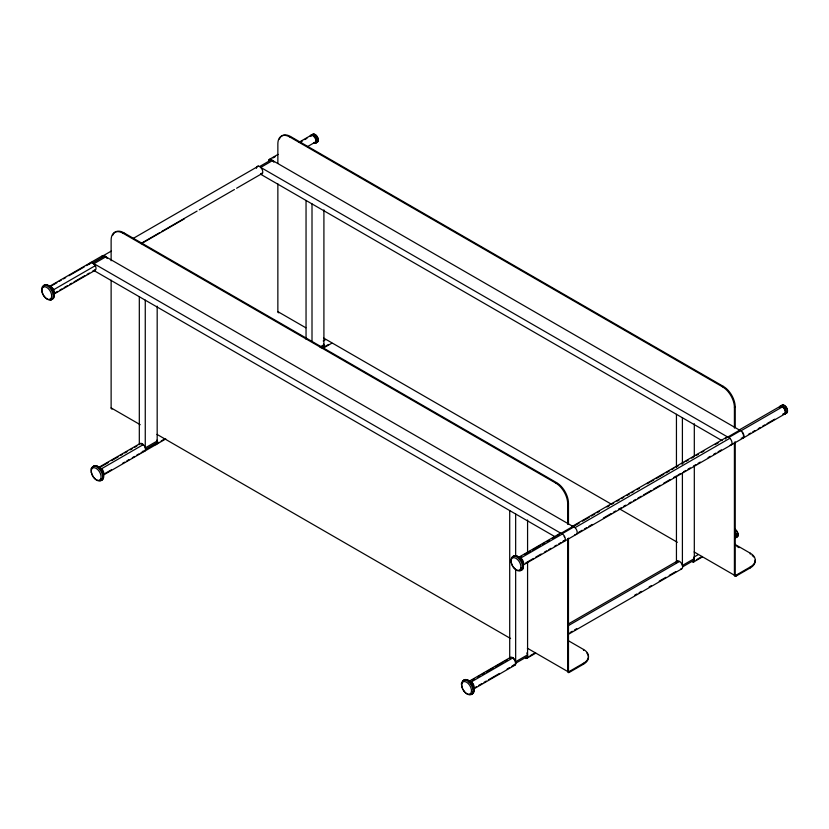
<?xml version="1.0" encoding="UTF-8"?>
<svg xmlns="http://www.w3.org/2000/svg" width="829" height="829" viewBox="0 0 829 829"><rect width="100%" height="100%" fill="white"/><g stroke="black" fill="none" stroke-linecap="round" stroke-linejoin="round"><path stroke-width="1.24" d="M734.877 529.348A4.601 2.653 60 0 1 738.028 534.467L736.225 535.524M784.555 408.542L786.42 407.453M315.362 137.728L315.02 137.966A3.876 2.238 60 0 0 313.175 136.101M91.957 468.022L92.402 467.763A8.135 4.694 60 0 0 92.278 468.147M462.064 683.22L461.618 683.479A1.119 0.715 5.5 0 0 461.629 684.485A8.124 4.694 60 0 1 467.028 680.671A8.124 4.694 60 0 1 473.069 690.339A8.124 4.694 60 0 1 467.784 694.339M530.032 655.78L535.596 652.558M570.062 632.537L572.29 631.242M574.507 629.957L576.735 628.662M572.528 526.954L579.212 523.089M582.549 521.161L589.232 517.286M591.46 516.001L594.797 514.073M597.025 512.778L599.253 511.493M607.046 506.985L609.274 505.69M611.501 504.405L613.729 503.12M617.066 501.182L619.294 499.897M621.522 498.612L623.75 497.317M627.087 495.39L629.315 494.094M631.543 492.809L633.77 491.524M637.107 489.587L639.335 488.302M647.128 483.794L649.356 482.499M653.521 489.151L660.195 485.286M663.542 483.359L670.215 479.494M673.562 477.556L675.79 476.271M678.018 474.986L680.236 473.691M683.583 471.763L685.811 470.468M688.039 469.183L690.256 467.898M693.604 465.96L695.832 464.675M698.059 463.39L700.277 462.095M708.08 457.587L710.298 456.302M713.645 454.365L715.873 453.08M718.101 451.784L721.437 449.857M111.127 260.772L111.127 240.12A16.839 9.72 60 0 1 123.034 233.25L123.832 232.783L556.56 482.623A16.839 9.72 60 0 1 568.466 503.244L568.466 523.897M277.86 163.22L277.86 143.852A16.839 9.72 60 0 1 289.777 136.982L290.564 136.526L723.292 386.355A16.839 9.72 60 0 1 735.199 406.977L735.199 427.629M49.802 286.192L90.382 262.752M90.537 262.638L102.454 255.757M269.27 159.448L278.047 154.381M298.886 142.35L310.948 135.376M103.594 255.519L111.283 251.083M133.241 238.4L258.43 166.132M50.3 286.513L56.88 282.72M59.077 281.445L61.273 280.181M63.46 278.917L65.657 277.653M68.952 275.746L84.309 266.886M86.496 265.612L89.791 263.715M272.948 157.976L275.135 156.712M300.367 142.142L302.564 140.878M304.751 139.614L306.948 138.35M92.858 262.814L104.775 255.933M259.601 166.546L271.508 159.676M53.667 289.704L95.356 265.643M307.58 146.578L316.346 141.51M55.346 292.678L57.543 291.414M59.74 290.14L61.926 288.875M64.123 287.611L67.418 285.715M69.605 284.44L71.802 283.176M73.999 281.912L84.962 275.58M87.159 274.316L89.356 273.042M92.641 271.145L94.838 269.881M141.085 243.405L159.748 232.628M161.945 231.353L197.084 211.074M199.281 209.799L234.42 189.52M236.617 188.245L260.772 174.297A4.487 2.591 60 0 0 262.689 171.157A4.487 2.591 60 0 0 259.259 166.37A4.487 2.591 60 0 0 256.43 168.328M53.657 294.274L95.335 270.202M141.272 243.716L184.401 218.815M140.049 443.546L98.371 467.608A4.487 2.591 60 0 1 102.672 469.908A4.487 2.591 60 0 1 103.128 475.193M101.77 466.302L108.361 462.509M111.646 460.603L118.226 456.81M120.423 455.535L122.619 454.271M124.806 453.007L127.003 451.743M130.298 449.836L132.495 448.572M134.681 447.308L136.878 446.043M101.666 468.665L143.344 444.593M323.227 340.957L325.424 339.693M319.942 347.03L323.911 344.74L323.911 209.872M145.469 449.277L157.375 442.396M321.134 347.848L324.108 346.128M156.785 443.494L158.981 442.23M161.178 440.966L164.474 439.059M102.723 474.799L111.5 469.742M122.464 463.401L124.661 462.136M126.858 460.872L129.055 459.608M132.339 457.701L134.536 456.437M136.733 455.173L138.92 453.909M141.117 452.634L144.412 450.738M324.066 347.019L328.46 344.491M102.837 475.4L165.779 438.935M324.17 347.61L331.849 343.175M123.034 233.25L555.762 483.079L556.56 482.623M289.777 136.982L722.494 386.811L723.292 386.355M567.668 524.353L567.668 503.711L568.466 503.244M734.411 428.085L734.411 407.443L735.199 406.977M559.855 533.524L518.166 557.585A4.487 2.591 60 0 1 522.653 560.135A4.487 2.591 60 0 1 522.695 565.347L784.752 414.044M726.473 437.329L571.647 526.726A4.487 2.591 60 0 1 576.715 530.125A4.487 2.591 60 0 1 574.88 534.55M739.551 429.764L780.141 406.334M519.41 557.523L521.607 556.259M524.902 554.363L530.384 551.192M532.581 549.928L540.259 545.492M542.456 544.228L544.643 542.964M546.839 541.689L549.036 540.425M552.321 538.529L554.518 537.254M556.715 535.99L558.901 534.726M562.114 533.731L574.02 526.861M728.846 437.463L740.763 430.593M520.757 558.01L562.445 533.949M741.033 430.759L782.721 406.697M575.057 527.648L729.883 438.261M523.586 563.668L522.674 564.176M525.824 562.87L533.503 558.435M535.7 557.171L541.182 554.01M544.477 552.104L546.674 550.839M548.86 549.575L551.057 548.311M554.352 546.404L556.539 545.14M558.736 543.876L560.932 542.601M748.39 434.375L750.577 433.101M752.773 431.836L754.97 430.572M758.255 428.676L760.452 427.401M762.649 426.137L764.846 424.873M767.032 423.609L774.711 419.173M510.426 657.407L468.737 681.469A4.487 2.591 60 0 1 472.965 683.604A4.487 2.591 60 0 1 473.701 688.837M567.782 624.289L677.272 561.078M472.188 680.143L474.375 678.878M477.67 676.982L479.867 675.708M482.053 674.443L484.25 673.179M486.447 671.915L493.027 668.112M495.224 666.848L502.902 662.412M505.089 661.148L507.286 659.884M568.642 625.46L679.552 561.43M471.338 681.894L513.016 657.832A4.487 2.591 60 0 1 515.856 662.951A4.487 2.591 60 0 1 513.338 665.252M693.769 557.192L698.153 554.663M515.866 663.117L527.772 656.247M682.599 566.849L694.515 559.979M474.157 687.562L472.965 688.101M474.209 688.029L476.406 686.764M478.592 685.49L481.887 683.593M484.084 682.329L486.271 681.055M488.468 679.79L499.441 673.459M507.12 669.024L509.307 667.759M511.503 666.495L513.7 665.231M696.661 559.606L702.142 556.446M473.266 689.231L514.954 665.169M526.747 658.35L535.596 653.242M568.777 634.081L681.583 568.963M693.376 562.135L702.153 557.067M567.855 640.423L583.554 649.48A16.839 9.72 0 0 1 583.554 663.231L569.254 671.49A1.119 0.653 -60 0 1 568.466 671.024L567.668 671.49L527.389 648.226M755.157 560.166A16.839 9.72 0 0 1 750.286 567.886L735.997 576.134A2.249 1.295 -60 0 1 734.411 575.222L735.199 574.766A1.119 0.653 -60 0 0 735.997 575.222L750.286 566.974A16.839 9.72 0 0 0 750.286 553.212L734.598 544.156M567.668 538.549L567.668 671.49A2.249 1.295 -60 0 0 569.254 672.402L583.554 664.153A16.839 9.72 0 0 0 586.901 653.169M650.464 481.856L653.812 479.929M656.04 478.654L663.842 474.157M666.07 472.872L669.417 470.945M671.645 469.66L673.873 468.375M676.101 467.09L678.329 465.815M681.666 463.888L683.904 462.603M686.132 461.318L688.36 460.033M691.697 458.105L693.925 456.82M696.153 455.535L698.381 454.251M701.728 452.333L703.956 451.049M715.106 444.624L718.442 442.696M578.86 532.166L582.196 530.239M584.424 528.954L586.663 527.669M588.891 526.384L592.227 524.467M603.377 518.042L611.17 513.545M613.398 512.27L615.636 510.985M618.973 509.058L621.201 507.773M623.429 506.488L625.657 505.203M629.004 503.276L631.232 501.991M633.46 500.706L635.688 499.431M637.915 498.146L641.263 496.219M643.491 494.934L651.293 490.436M634.662 595.232L636.89 593.947M639.128 592.662L641.356 591.388M649.169 586.901L651.397 585.626M659.21 581.139L665.905 577.295M669.252 575.378L675.946 571.533M315.714 143.044L317.476 141.863M260.71 174.287L722.142 440.696M736.836 546.363L739.074 547.658M277.86 183.862L277.86 311.631L305.839 327.787M323.745 338.118L611.325 504.156M619.149 508.674L677.345 542.27M694.122 551.959L735.997 576.134L735.997 575.222M555.409 536.964L93.967 270.555A4.487 2.591 60 0 0 94.931 264.897A4.487 2.591 60 0 0 89.75 263.943M111.127 280.129L111.127 407.899L140.215 424.697M157.002 434.386L510.602 638.537M312.834 134.412L310.948 135.469M45.916 285.642L44.984 284.865L43.947 285.404A1.119 0.912 71.4 0 0 43.657 286.865M522.55 565.295L523.451 566.963L522.477 567.575A1.119 0.715 5.5 0 1 520.902 567.471M738.079 534.436L738.111 534.487A4.601 2.653 60 0 1 735.655 537.171M473.856 690.422L473.048 691.459A1.119 0.715 5.5 0 1 471.473 691.365M103.179 477.825L102.35 478.965A1.119 0.829 20.5 0 1 100.817 478.675M52.051 298.637L51.077 299.922A1.119 0.912 71.4 0 1 49.802 299.373M750.286 553.212L750.286 554.135M750.286 566.974L750.286 567.886M735.199 441.826L735.199 574.766M734.411 442.282L734.411 575.222M694.308 423.723L694.308 455.836M694.308 466.105L694.308 558.591L682.402 565.461L682.402 472.986M682.402 417.754L682.402 463.991M676.443 414.313L676.443 466.976M676.443 475.97L676.443 562.021M583.554 649.48L583.554 650.402M583.554 663.231L583.554 664.153M569.254 671.49L569.254 672.402M568.466 538.094L568.466 671.024M527.576 519.99L527.576 553.389M527.576 562.373L527.576 654.848L515.659 661.729L515.659 569.254M515.659 514.021L515.659 556.404M509.711 510.581L509.711 658.288M312.005 203.903L312.005 341.341M306.046 200.473L306.046 339.185M157.178 306.139L157.178 441.007L145.262 447.878L145.262 300.171M139.313 296.73L139.313 444.448M49.201 286.533A4.487 2.591 60 0 1 53.564 289.497A4.487 2.591 60 0 1 53.398 294.45M49.429 286.958A4.487 2.591 60 0 1 52.559 289.59A4.487 2.591 60 0 1 53.47 293.673M51.854 289.932A3.927 2.269 60 0 1 52.165 290.502M52.673 291.974A3.927 2.269 60 0 1 52.724 292.264M43.491 286.264A8 4.622 60 0 1 52.59 289.767A8 4.622 60 0 1 51.015 299.352M41.875 290.699A8.124 4.694 60 0 1 46.6 285.591A8.124 4.694 60 0 1 53.211 295.145A8.124 4.694 60 0 1 47.999 299.559M47.585 299.331A8.124 4.694 60 0 1 43.73 295.476M43.429 294.969A8.124 4.694 60 0 1 42.88 293.912M42.642 293.383A8.124 4.694 60 0 1 42.258 292.295M43.077 286.554A8.135 4.694 60 0 1 52.341 289.59A8.135 4.694 60 0 1 50.911 299.58M90.889 263.083A3.927 2.269 60 0 1 92.682 263.176M93.345 263.601A3.927 2.269 60 0 1 95.045 265.746M50.341 287A3.927 2.269 60 0 1 50.994 287.238M51.667 287.663A3.927 2.269 60 0 1 52.31 288.264M52.88 288.989A3.927 2.269 60 0 1 53.357 289.808M738.577 430.334A4.487 2.591 60 0 1 743.623 434.313A4.487 2.591 60 0 1 741.199 438.137M725.852 438.209A4.487 2.591 60 0 1 731.002 439.681A4.487 2.591 60 0 1 730.121 445.225M725.686 439.059A4.487 2.591 60 0 1 725.738 438.593M268.513 160.391A4.487 2.591 60 0 1 273.881 162.266M278.845 312.761A2.249 1.295 -60 0 1 277.86 311.631M722.494 386.811A16.839 9.72 60 0 1 734.411 407.443M279.373 139.106A16.839 9.72 60 0 1 290.564 136.526M752.172 555.43A16.839 9.72 0 0 1 753.644 556.901M676.246 563.046A4.487 2.591 60 0 1 679.138 561.202A4.487 2.591 60 0 1 682.526 566A4.487 2.591 60 0 1 680.526 569.098M694.049 557.803A4.487 2.591 60 0 1 692.785 562.249M323.652 343.962A4.487 2.591 60 0 1 323.072 348.242M677.324 561.71A3.927 2.269 60 0 1 678.319 561.44M526.767 652.983A4.487 2.591 60 0 1 525.69 658.485M519.42 559.057A3.927 2.269 60 0 1 519.638 559.212M520.28 559.782A3.927 2.269 60 0 1 520.488 560.01M518.55 557.855A4.487 2.591 60 0 1 521.762 560.435A4.487 2.591 60 0 1 522.716 564.611M513.016 556.756A8 4.622 60 0 1 522.083 561.129A8 4.622 60 0 1 520.125 570.259M512.623 557.399A8 4.622 60 0 1 512.799 557.067M511.058 560.601A1.119 0.715 5.5 0 1 511.047 559.596A8.124 4.694 60 0 0 511.058 561.046M511.11 559.15A8.124 4.694 60 0 1 517.016 557.098A8.124 4.694 60 0 1 522.477 566.29A8.124 4.694 60 0 1 518.042 570.787M517.628 570.642A8.124 4.694 60 0 1 516.374 569.969M515.949 569.678A8.124 4.694 60 0 1 513.275 566.839M512.643 565.834A8.124 4.694 60 0 1 512.104 564.777M511.876 564.248A8.124 4.694 60 0 1 511.338 562.622M512.343 557.44A8.135 4.694 60 0 1 521.617 560.559A8.135 4.694 60 0 1 520.115 570.497M558.943 535.316A4.487 2.591 60 0 1 561.896 533.617A4.487 2.591 60 0 1 565.223 538.446A4.487 2.591 60 0 1 563.181 541.472M563.73 540.943A3.927 2.269 60 0 1 563.14 540.974M564.166 536.415A3.927 2.269 60 0 1 564.549 537.275M564.59 540.28A3.927 2.269 60 0 1 564.217 540.705M521.969 559.689A3.927 2.269 60 0 1 522.477 560.487M523.203 563.015A3.927 2.269 60 0 1 523.14 563.751M522.912 564.342A3.927 2.269 60 0 1 522.539 564.777M262.265 172.681A3.927 2.269 60 0 1 260.627 173.789M101.78 256.648A4.487 2.591 60 0 1 107.138 258.524M112.102 409.029A2.249 1.295 -60 0 1 111.127 407.899M555.762 483.079A16.839 9.72 60 0 1 567.668 503.711M112.64 235.374A16.839 9.72 60 0 1 123.832 232.783M509.628 658.527A4.487 2.591 60 0 1 513.047 657.853M139.231 444.686A4.487 2.591 60 0 1 142.754 444.075A4.487 2.591 60 0 1 145.469 449.339A4.487 2.591 60 0 1 142.629 451.287M156.878 440.147A4.487 2.591 60 0 1 155.261 444.634M310.201 136.329A4.487 2.591 60 0 1 313.787 136.008A4.487 2.591 60 0 1 316.367 141.241A4.487 2.591 60 0 1 313.549 143.116M310.761 136.412A3.876 2.238 60 0 1 311.362 135.863M315.393 138.661A3.876 2.238 60 0 1 315.911 140.433M315.89 141.396A3.876 2.238 60 0 1 315.455 142.37M269.207 160.204A3.927 2.269 60 0 1 269.653 159.883M271.487 160.121A3.927 2.269 60 0 1 272.161 160.588M312.554 134.681A4.394 2.539 60 0 1 317.227 136.65A18.539 0.881 -31.9 0 1 316.554 137.168M317.227 136.65A4.394 2.539 60 0 1 317.144 142.049M310.305 136.402A4.425 2.56 60 0 1 313.756 135.925A4.425 2.56 60 0 1 316.409 141.003A4.425 2.56 60 0 1 313.787 143.075M311.787 135.604A4.601 2.653 60 0 1 315.31 134.712A4.601 2.653 60 0 1 318.222 140.111A4.601 2.653 60 0 1 315.331 142.194M310.274 136.453A4.632 2.674 60 0 1 313.859 135.583A4.632 2.674 60 0 1 316.751 141.085A4.632 2.674 60 0 1 313.725 143.023M323.621 346.688A3.927 2.269 60 0 1 323.362 347.258M468.717 681.707A4.487 2.591 60 0 1 472.167 684.06A4.487 2.591 60 0 1 473.286 688.495M470.437 683.272A3.927 2.269 60 0 1 470.644 683.459M471.255 684.132A3.927 2.269 60 0 1 471.442 684.391M472.074 685.479A3.927 2.269 60 0 1 472.302 686.06M472.717 693.572A8 4.622 60 0 1 471.442 694.122M463.38 680.951A8 4.622 60 0 1 463.825 680.381M464.085 680.143A8 4.622 60 0 1 471.888 683.738A8 4.622 60 0 1 472.976 693.334M466.945 693.863A8.124 4.694 60 0 1 466.53 693.572M466.116 693.241A8.124 4.694 60 0 1 464.188 691.199M463.846 690.723A8.124 4.694 60 0 1 463.525 690.225M462.934 689.2A8.124 4.694 60 0 1 462.686 688.671M462.24 687.593A8.124 4.694 60 0 1 461.629 684.93M463.09 680.982A8.135 4.694 60 0 1 472.623 685.22A8.135 4.694 60 0 1 469.908 694.287M462.769 681.697A8.135 4.694 60 0 1 462.914 681.324M512.975 658.267A3.927 2.269 60 0 1 515.172 664.164M514.799 664.589A3.927 2.269 60 0 1 514.301 664.827M471.297 682.329A3.927 2.269 60 0 1 471.95 682.878M472.54 683.573A3.927 2.269 60 0 1 473.048 684.371M782.555 407.091A3.876 2.238 60 0 1 785.187 411.661M785.125 412.386A3.876 2.238 60 0 1 784.555 413.422M779.426 407.319A4.487 2.591 60 0 1 782.959 406.863A4.487 2.591 60 0 1 785.623 412.065A4.487 2.591 60 0 1 782.877 414.075M742.256 432.417A3.927 2.269 60 0 1 742.421 437.795M786.648 412.334A18.539 15.088 51.6 0 1 786.835 412.728M787.053 412.469A4.394 2.539 60 0 1 786.089 413.049M781.643 405.816A4.394 2.539 60 0 1 785.83 406.687A4.394 2.539 60 0 1 787.167 412.293M782.068 405.34A18.539 15.088 51.6 0 1 782.514 405.847M784.928 413.847A5.648 4.591 51.6 0 1 784.638 413.557M779.944 406.614A4.425 2.56 60 0 1 785.104 409.557A4.425 2.56 60 0 1 783.281 414.085A4.632 2.674 60 0 0 785.996 411.692A4.632 2.674 60 0 0 782.918 406.365A4.632 2.674 60 0 0 779.498 407.505M779.529 407.402A4.425 2.56 60 0 1 779.706 406.966M781.001 406.738A4.601 2.653 60 0 1 784.275 405.443A4.601 2.653 60 0 1 787.446 410.604A4.601 2.653 60 0 1 785.022 413.267M734.94 532.259A4.487 2.591 60 0 1 735.064 538.062M737.116 536.788A4.394 2.539 60 0 1 735.706 536.85M734.95 529.337A4.394 2.539 60 0 1 737.769 532.964A4.394 2.539 60 0 1 737.427 536.57M734.898 531.534A4.632 2.674 60 0 1 736.577 535.845A4.632 2.674 60 0 1 734.826 538.135M734.867 532.052A4.425 2.56 60 0 1 734.898 538.021M734.929 532.902A3.876 2.238 60 0 1 735.478 534.114M735.727 535.182A3.876 2.238 60 0 1 735.748 535.98M735.541 536.777A3.876 2.238 60 0 1 734.846 537.493M98.288 467.867A4.487 2.591 60 0 1 99.159 468.002M99.843 468.323A4.487 2.591 60 0 1 102.983 473.711M99.894 469.318A3.927 2.269 60 0 1 100.34 469.701M100.755 470.167A3.927 2.269 60 0 1 100.951 470.416M101.625 471.525A3.927 2.269 60 0 1 101.874 472.115M93.014 467.059A8 4.622 60 0 1 102.019 470.727A8 4.622 60 0 1 100.62 480.312M91.625 473.079A8.124 4.694 60 0 1 95.76 466.447A8.124 4.694 60 0 1 102.682 476.768A8.124 4.694 60 0 1 96.029 479.649M95.625 479.317A8.124 4.694 60 0 1 93.708 477.245M93.376 476.768A8.124 4.694 60 0 1 91.801 473.618M91.491 469.473A1.119 0.829 20.5 0 1 91.522 468.281M92.734 467.069A8.135 4.694 60 0 1 102.288 471.494A8.135 4.694 60 0 1 99.418 480.416M140.661 443.898A3.927 2.269 60 0 1 141.251 443.867M141.894 444.033A3.927 2.269 60 0 1 143.22 444.955M98.972 467.96A3.927 2.269 60 0 1 99.563 467.929M105.874 256.803L93.967 263.684L561.005 533.327L572.922 526.446L105.874 256.803M272.617 160.536L260.71 167.417L727.748 437.059L739.655 430.178L272.617 160.536M41.906 291.642A6.995 4.041 60 0 0 50.123 299.238A6.995 4.041 60 0 0 48.155 288.471A6.995 4.041 60 0 0 41.906 291.642M511.11 562.238A6.995 4.041 60 0 0 519.172 570.248A6.995 4.041 60 0 0 517.648 559.627A6.995 4.041 60 0 0 511.11 562.238M461.68 686.122A6.995 4.041 60 0 0 469.742 694.132A6.995 4.041 60 0 0 468.23 683.51A6.995 4.041 60 0 0 461.68 686.122M91.304 472.395A6.995 4.041 60 0 0 99.418 480.25A6.995 4.041 60 0 0 97.739 469.577A6.995 4.041 60 0 0 91.304 472.395"/></g></svg>
